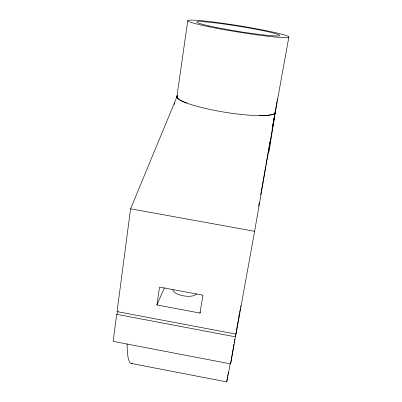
<?xml version="1.0" encoding="UTF-8"?>
<svg xmlns="http://www.w3.org/2000/svg" width="402" height="402" viewBox="0 0 402 402"><rect width="100%" height="100%" fill="white"/><g stroke="black" fill="none" stroke-linecap="round" stroke-linejoin="round"><path stroke-width="0.6" d="M118.198 311.585L116.706 314.324L113.143 341.378L230.602 363.9L239.23 315.093M275.084 111.635A49.803 7.809 9.2 0 1 224.351 112.153A49.803 7.809 9.2 0 1 177.418 95.671L130.59 208.819L117.062 311.585L235.994 334.112L254.617 231.296L275.219 112.475L288.857 37.034M174.237 104.58L174.498 102.731M176.93 96.41L187.794 20.608M156.916 304.967L159.544 287.098L202.925 295.204L199.975 313.073L156.916 304.967L164.353 287.857M269.064 151.534L276.958 101.425M277.154 100.188L277.35 98.952M273.938 119.871L274.712 114.997L272.973 124.605M272.983 124.54L272.149 129.756L273.948 119.806M230.602 363.9L233.969 344.192M234.18 342.961L234.386 341.73M234.597 340.499L234.808 339.268M235.336 336.188L235.547 334.956M239.386 314.002L239.597 312.766M239.748 312.027L240.014 310.299M240.165 309.575L240.376 308.344M240.582 307.118L240.793 305.892M273.114 122.932L273.36 121.721M273.501 121.007L275.219 112.475M199.975 313.073L200.327 311.872M130.59 208.819L254.617 231.296M116.706 314.324L235.502 336.851M131.404 363.478L226.733 381.9M275.179 111.907A49.798 7.809 9.2 0 1 259.245 115.595M186.97 103.143A49.798 7.809 9.2 0 1 177.428 95.676M196.573 293.797A12.105 4.769 8.8 0 1 183.206 295.797A12.105 4.769 8.8 0 1 172.9 289.375M270.561 138.112A124.479 0.417 -79.8 0 1 270.405 139.112M270.064 141.177A124.479 0.417 -79.8 0 1 265.978 164.805M265.762 166.051A124.479 0.417 -79.8 0 1 260.672 194.88M259.285 202.683A124.479 0.417 -79.8 0 1 258.647 206.286M239.175 314.736A124.479 0.417 -79.8 0 1 238.954 315.937M230.235 363.639A124.479 0.417 -79.8 0 1 227.542 376.729M227.683 375.905A124.479 0.417 -79.8 0 1 227.894 374.639M228.085 373.528A124.479 0.417 -79.8 0 1 228.286 372.342M132.308 363.378A123.57 14.708 -79.4 0 1 127.102 343.866M264.496 172.327A100.088 0.337 -79.8 0 1 264.285 173.543M208.321 26.602A51.2 3.166 9.2 0 0 288.541 37.316A51.2 3.166 9.2 0 0 218.075 22.653A51.2 3.166 9.2 0 0 208.321 26.602M216.934 27.592A41.959 2.593 9.2 0 0 279.737 35.522A41.959 2.593 9.2 0 0 218.301 23.261A41.959 2.593 9.2 0 0 216.934 27.592"/></g></svg>
